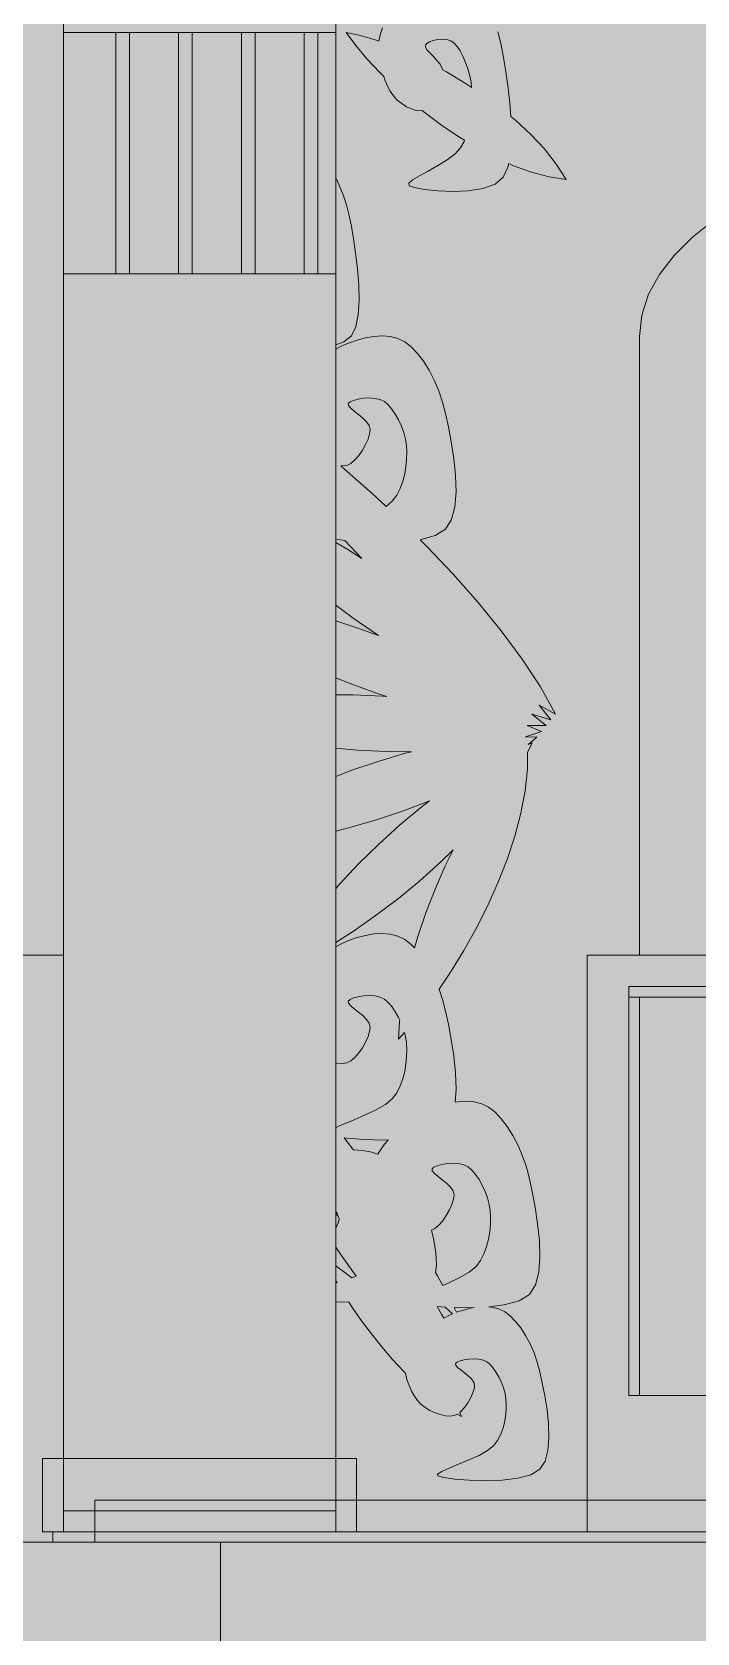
# Model space of a CAD drawing. Header units: millimetres. Extents: x -2412 to 16214, y -1176 to 12021.
# Drawn here: x 10244 to 11214, y 3486 to 5818 of the extents above; entities that cross this region are included whole.
import ezdxf

# ---------------------------------------------------------------- set-up
doc = ezdxf.new("R2010")
doc.units = ezdxf.units.MM
for name, color, linetype, lineweight, true_color in [('00_WHITE_BACKGROUND', 7, 'Continuous', 18, 0xffffff), ('01_STRUCTURE', 7, 'Continuous', 18, 0x000000), ('02_CORNICES', 7, 'Continuous', 18, 0x000000), ('03_FRAMES_DOORS', 7, 'Continuous', 18, 0x000000), ('06_ORNAMENT', 7, 'Continuous', 18, 0x000000), ('07_RAILINGS', 7, 'Continuous', 18, 0x000000)]:
    doc.layers.add(name, color=color, linetype=linetype, lineweight=lineweight, true_color=true_color)

msp = doc.modelspace()

# ---------------------------------------------------------------- linework, layer by layer
at = {"layer": '00_WHITE_BACKGROUND', "lineweight": 18, "true_color": 0xffffff}
msp.add_solid([(-2412.2137, -1175.5725), (16213.7405, -1175.5725), (-2412.2137, 12015.2672), (16213.7405, 12015.2672)], dxfattribs=at)
at = {"layer": '01_STRUCTURE', "color": 7, "lineweight": 18, "true_color": 0x000000}
for points in [[(10290.0763, 5465.6489), (10290.0763, 5816.7939), (10290.0763, 5969.4656), (10290.0763, 6564.8855)], [(13190.8397, 6244.2748), (10931.2977, 6244.2748), (10931.2977, 6155.6183), (10931.2977, 6015.2672), (10891.771, 6015.2672), (10687.0229, 6015.2672), (10687.0229, 5969.4656), (10687.0229, 5816.7939), (10687.0229, 5605.2519)], [(10290.0763, 5465.6489), (10366.4122, 5465.6489), (10386.2595, 5465.6489), (10458.0153, 5465.6489), (10477.8626, 5465.6489), (10549.6183, 5465.6489), (10569.4656, 5465.6489), (10641.2214, 5465.6489), (10661.0687, 5465.6489), (10687.0229, 5465.6489), (10687.0229, 5362.1832), (10687.0229, 5355.8168)], [(10290.0763, 4473.2824), (10290.0763, 5465.6489)], [(10183.2061, 5358.7786), (10183.2061, 4473.2824), (10290.0763, 4473.2824)], [(10687.0229, 4485.5878), (10687.0229, 4316.4733), (10687.0229, 4223.4809), (10687.0229, 4222.0763), (10687.0229, 4209.0229), (10687.0229, 4187.8321), (10687.0229, 4164.9008), (10687.0229, 4152.5344), (10687.0229, 4122.8855), (10687.0229, 4100.229), (10687.0229, 4099.2061), (10687.0229, 4096.6718), (10687.0229, 4076.7328)], [(10687.0229, 3740.458), (10290.0763, 3740.458), (10290.0763, 4473.2824)], [(10687.0229, 3664.1221), (10335.8779, 3664.1221), (10290.0763, 3664.1221)], [(10519.084, 2061.0687), (10519.084, 2305.3435), (10519.084, 2641.2214), (10519.084, 2961.8321), (10519.084, 3267.1756), (10519.084, 3282.4427), (10519.084, 3297.7099), (10519.084, 3389.313), (10519.084, 3618.3206)]]:
    msp.add_lwpolyline(points, dxfattribs=at)
at = {"layer": '02_CORNICES', "color": 7, "lineweight": 18, "true_color": 0x000000}
for points in [[(10290.0763, 3740.458), (10259.542, 3740.458), (10259.542, 3633.5878), (10274.8092, 3633.5878)], [(10717.5573, 3679.3893), (10717.5573, 3740.458), (10687.0229, 3740.458)], [(10717.5573, 3679.3893), (10687.0229, 3679.3893), (10335.8779, 3679.3893), (10335.8779, 3664.1221), (10335.8779, 3633.5878)], [(13404.5802, 3679.3893), (13068.7023, 3679.3893), (11053.4351, 3679.3893), (10717.5573, 3679.3893)], [(10717.5573, 3633.5878), (10717.5573, 3679.3893)], [(10335.8779, 3633.5878), (10290.0763, 3633.5878), (10274.8092, 3633.5878)], [(10274.8092, 3633.5878), (10274.8092, 3618.3206), (10335.8779, 3618.3206)], [(10687.0229, 3633.5878), (10335.8779, 3633.5878)], [(10335.8779, 3633.5878), (10335.8779, 3618.3206)], [(10335.8779, 3618.3206), (10519.084, 3618.3206), (13938.9313, 3618.3206), (13938.9313, 3633.5878)], [(13068.7023, 3633.5878), (11053.4351, 3633.5878)]]:
    msp.add_lwpolyline(points, dxfattribs=at)
at = {"layer": '03_FRAMES_DOORS', "color": 7, "lineweight": 18, "true_color": 0x000000}
for points in [[(11941.4198, 5782.9924), (11901.542, 5775.8015), (11854.5038, 5766.6412), (11805.542, 5756.3664), (11755.1298, 5744.9924), (11703.7252, 5732.5038), (11651.8015, 5718.8702), (11599.8321, 5704.1069), (11548.2901, 5688.1985), (11497.6336, 5671.145), (11448.3359, 5652.9313), (11400.855, 5633.5573), (11355.6794, 5613.0076), (11313.2672, 5591.2672), (11274.0916, 5568.3511), (11238.6107, 5544.229), (11207.313, 5518.916), (11180.6412, 5492.3969), (11159.0992, 5464.6565), (11143.1145, 5435.6794), (11133.1908, 5405.4809), (11129.771, 5374.0458), (11129.771, 4473.2824), (11236.6412, 4473.2824)], [(11129.771, 4412.2137), (11129.771, 3832.0611)]]:
    msp.add_lwpolyline(points, dxfattribs=at)
at = {"layer": '06_ORNAMENT', "color": 7, "lineweight": 18, "true_color": 0x000000}
for points in [[(10755.4809, 5823.8015), (10751.7557, 5813.7405), (10749.9847, 5804.2901), (10745.8626, 5805.771), (10723.0992, 5812.4122), (10702.2901, 5816.7939), (10716.2137, 5798.0305), (10732.5954, 5778.5649), (10751.1603, 5758.7176), (10756.9924, 5753.0382), (10758.5802, 5748.2595), (10762.4122, 5739.0382), (10766.4122, 5731.2977), (10771.084, 5724.6718), (10776.8397, 5718.626), (10783.374, 5713.3435), (10790.3511, 5708.9618), (10797.4046, 5705.6641), (10804.2443, 5703.6031), (10810.5038, 5702.9313), (10813.084, 5703.3588), (10817.3282, 5699.8931), (10841.9542, 5681.5725), (10867.4351, 5664.4122), (10874.855, 5659.9389), (10874.1679, 5658.1985), (10869.0076, 5648.855), (10860.9771, 5640.0611), (10849.374, 5631.3893), (10835.8015, 5623.0534), (10821.8321, 5615.2672), (10809.0687, 5608.2443), (10799.0992, 5602.1985), (10793.5115, 5597.3435), (10793.8931, 5593.8931), (10801.8321, 5591.084), (10816.5191, 5588.3511), (10835.8931, 5586.3053), (10857.9084, 5585.4962), (10880.4885, 5586.5038), (10901.6336, 5589.8779), (10919.2519, 5596.229), (10931.2977, 5606.1069), (10938.1985, 5620.8092), (10939.2366, 5626.0763), (10946.229, 5622.9466), (10972.3817, 5613.5115), (10998.0305, 5606.7786), (11022.9008, 5603.0534), (11008.5802, 5625.4656), (10991.2977, 5647.3435), (10971.4656, 5668.5649), (10949.4809, 5688.9771), (10942.3664, 5694.8092), (10940.8244, 5714.4733), (10937.8626, 5739.7863), (10934.5191, 5763.1603), (10931.2977, 5783.2061), (10927.8015, 5800.9466), (10923.3435, 5818.1221)], [(10687.0229, 5362.1832), (10698.8702, 5366.3817), (10709.9237, 5375.2672), (10716.2443, 5388.5038), (10719.8015, 5406.0916), (10721.0687, 5426.8244), (10720.5191, 5449.4656), (10718.6565, 5472.7939), (10715.9389, 5495.5878), (10712.8702, 5516.6107), (10709.9237, 5534.6565), (10706.7176, 5550.626), (10702.626, 5566.0916), (10697.7863, 5580.7786), (10692.2901, 5594.4275), (10687.0229, 5605.2519), (10687.0229, 5465.6489)], [(10687.0229, 3968.3359), (10706.3969, 3967.9847), (10711.5725, 3959.9237), (10724.7786, 3940.8397), (10739.0076, 3921.7252), (10754.0611, 3902.8702), (10769.8168, 3884.5496), (10786.1069, 3867.0382), (10788.7328, 3864.4733), (10790.855, 3855.4198), (10793.9084, 3846.5649), (10797.6183, 3838.3053), (10801.771, 3830.916), (10806.1069, 3824.7328), (10811.1603, 3819.4351), (10817.4046, 3814.5954), (10824.4885, 3810.3664), (10832.0305, 3806.8702), (10839.6794, 3804.229), (10847.084, 3802.5802), (10853.8779, 3802.0458), (10859.6947, 3802.7481), (10864.2443, 3804.8397), (10870.229, 3801.5267), (10867.8168, 3807.4962), (10870.1679, 3809.3893), (10875.1298, 3814.9466), (10879.6641, 3821.374), (10883.5573, 3828.229), (10886.626, 3835.0382), (10888.6565, 3841.3588), (10889.4656, 3846.7176), (10888.2443, 3851.4656), (10884.8397, 3856.1985), (10880.0305, 3860.8092), (10874.5802, 3865.1908), (10869.2519, 3869.2519), (10864.8092, 3872.8855), (10862.0305, 3875.9847), (10861.6794, 3878.4733), (10864, 3880.5649), (10868.3511, 3882.458), (10874.1985, 3884), (10881.0382, 3885.0382), (10888.2901, 3885.4046), (10895.4504, 3884.9466), (10901.9695, 3883.4962), (10907.3282, 3880.916), (10911.9695, 3876.9924), (10916.5954, 3871.771), (10921.0687, 3865.5267), (10925.1908, 3858.4733), (10928.8244, 3850.8702), (10931.8015, 3842.9618), (10933.9542, 3834.9771), (10935.1145, 3827.1756), (10935.4962, 3819.1603), (10935.3435, 3810.5344), (10934.5496, 3801.5267), (10933.0076, 3792.3664), (10930.6107, 3783.2824), (10927.2519, 3774.5038), (10922.8397, 3766.2595), (10917.2519, 3758.7786), (10908.5496, 3751.7405), (10895.9847, 3744.8092), (10881.2672, 3738.1374), (10866.1527, 3731.9084), (10852.3206, 3726.2901), (10841.5267, 3721.4504), (10835.4656, 3717.5725), (10835.8779, 3714.8092), (10844.4885, 3712.5496), (10860.3969, 3710.3817), (10881.374, 3708.7328), (10905.2214, 3708.0916), (10929.6947, 3708.8855), (10952.5954, 3711.6031), (10971.6794, 3716.6718), (10984.7328, 3724.5802), (10992.2137, 3736.3511), (10996.4122, 3751.9847), (10997.9084, 3770.4122), (10997.2672, 3790.5344), (10995.0534, 3811.2672), (10991.8473, 3831.5267), (10988.2137, 3850.2137), (10984.7328, 3866.2595), (10980.9466, 3880.458), (10976.1069, 3894.1985), (10970.3817, 3907.2519), (10963.8931, 3919.3893), (10956.7786, 3930.3817), (10949.1908, 3940), (10941.2672, 3948.0153), (10933.1298, 3954.1985), (10924.4275, 3958.3969), (10914.8702, 3960.7634), (10910.1374, 3961.1145), (10932.3817, 3963.8321), (10954.3969, 3969.8473), (10969.4656, 3979.2366), (10978.0916, 3993.2061), (10982.9313, 4011.7863), (10984.6565, 4033.6641), (10983.9237, 4057.5573), (10981.374, 4082.1832), (10977.6794, 4106.229), (10973.4962, 4128.4275), (10969.4656, 4147.4809), (10965.084, 4164.3359), (10959.5115, 4180.6565), (10952.9008, 4196.1527), (10945.4198, 4210.5649), (10937.2214, 4223.6183), (10928.458, 4235.0534), (10919.313, 4244.5649), (10909.9237, 4251.9084), (10899.8779, 4256.9008), (10888.855, 4259.7099), (10877.1145, 4260.6107), (10864.9771, 4259.8779), (10861.0534, 4259.2214), (10862.5191, 4277.9389), (10861.7863, 4301.8321), (10859.2366, 4326.458), (10855.542, 4350.5038), (10851.3588, 4372.7023), (10847.3282, 4391.7557), (10842.9466, 4408.6107), (10837.8168, 4423.6794), (10855.3588, 4449.771), (10873.9542, 4480.0763), (10891.6947, 4511.8931), (10908.2901, 4544.8092), (10923.4198, 4578.458), (10936.7786, 4612.4427), (10948.0611, 4646.3969), (10956.9771, 4679.9084), (10963.2214, 4712.6107), (10966.458, 4744.1221), (10966.4275, 4768.3359), (10973.2824, 4782.4427), (10967.6641, 4780.2595), (10980.1527, 4790.8397), (10963.6183, 4791.374), (10987.0229, 4799.2366), (10966.3511, 4807.8931), (10993.8931, 4807.6336), (10972.7328, 4824.2595), (11000.7634, 4816.0305), (10983.4351, 4837.4962), (11007.6336, 4824.4275), (10985.3893, 4863.9084), (10958.7023, 4904.4885), (10928.2137, 4945.6947), (10894.5344, 4987.084), (10858.2901, 5028.2137), (10820.0916, 5068.6412), (10810.3206, 5078.3511), (10832.2595, 5084.3511), (10847.3282, 5093.7405), (10855.9542, 5107.7099), (10860.7939, 5126.2901), (10862.5191, 5148.1679), (10861.7863, 5172.0611), (10859.2366, 5196.687), (10855.542, 5220.7328), (10851.3588, 5242.9313), (10847.3282, 5261.9847), (10842.9466, 5278.8397), (10837.374, 5295.1603), (10830.7634, 5310.6565), (10823.2824, 5325.0687), (10815.084, 5338.1221), (10806.3206, 5349.5573), (10797.1756, 5359.0687), (10787.7863, 5366.4122), (10777.7405, 5371.4046), (10766.7176, 5374.2137), (10754.9771, 5375.1145), (10742.8397, 5374.3817), (10730.5954, 5372.3053), (10718.5496, 5369.1298), (10706.9771, 5365.145), (10696.1832, 5360.6107), (10687.0229, 5355.8168), (10687.0229, 5192.0763), (10687.0229, 5186.7023), (10687.0229, 5092.3053), (10687.0229, 5092.2748), (10687.0229, 5079.2519)], [(10687.0229, 5079.2519), (10700.4885, 5077.3588), (10725.0992, 5051.084), (10704.5649, 5064.0458), (10687.0229, 5074.3664)], [(10687.0229, 5079.2519), (10687.0229, 5074.3664)], [(10687.0229, 5074.3664), (10687.0229, 4982.9466)], [(10687.0229, 4982.9466), (10712.5649, 4964.1832), (10749.2824, 4938.9771), (10719.5267, 4949.6489), (10687.0229, 4960.0458)], [(10687.0229, 4982.9466), (10687.0229, 4960.0458)], [(10687.0229, 4960.0458), (10687.0229, 4877.2366)], [(10687.0229, 4877.2366), (10702.6412, 4870.8702), (10746.5191, 4854.7634), (10761.6794, 4849.8473), (10755.1756, 4850.3969), (10712.5191, 4852.2595), (10687.0229, 4852.3817)], [(10687.0229, 4877.2366), (10687.0229, 4852.3817)], [(10687.0229, 4852.3817), (10687.0229, 4774.9313)], [(10687.0229, 4774.9313), (10718.6412, 4772.0611), (10760.8092, 4769.8931), (10797.542, 4769.5267), (10790.2443, 4767.7405), (10750.1832, 4755.9847), (10710.5954, 4742.5191), (10687.0229, 4733.4504)], [(10687.0229, 4774.9313), (10687.0229, 4733.4504)], [(10687.0229, 4733.4504), (10687.0229, 4653.9542)], [(10687.0229, 4653.9542), (10705.5115, 4658.5344), (10745.1908, 4669.9389), (10784.4427, 4682.9313), (10822.7023, 4697.4351), (10823.5725, 4697.8015), (10810.9924, 4688.3053), (10779.5267, 4662.1527), (10749.1756, 4634.626), (10720.2595, 4606.2137), (10693.0992, 4577.3588), (10687.0229, 4570.3664)], [(10687.0229, 4653.9542), (10687.0229, 4570.3664)], [(10687.0229, 4570.3664), (10687.0229, 4491.6031)], [(10687.0229, 3968.3359), (10687.0229, 3740.458), (10687.0229, 3679.3893), (10687.0229, 3664.1221), (10687.0229, 3633.5878), (10717.5573, 3633.5878), (11053.4351, 3633.5878), (11053.4351, 3679.3893), (11053.4351, 4473.2824), (11129.771, 4473.2824)], [(10687.0229, 4316.4733), (10688.5038, 4316.1374), (10696.3359, 4315.4962), (10703.0534, 4316.3359), (10709.1145, 4319.2214), (10715.1298, 4324.229), (10720.8702, 4330.8244), (10726.0916, 4338.458), (10730.5954, 4346.5954), (10734.1374, 4354.687), (10736.4733, 4362.1832), (10737.4046, 4368.5496), (10736, 4374.1985), (10732.0763, 4379.8168), (10726.5191, 4385.2824), (10720.229, 4390.4885), (10714.0763, 4395.2977), (10708.9618, 4399.6183), (10705.7557, 4403.313), (10705.3435, 4406.2595), (10708.0153, 4408.7481), (10713.0382, 4410.9924), (10719.8015, 4412.8244), (10727.6794, 4414.0611), (10736.0458, 4414.4885), (10744.3053, 4413.9389), (10751.8321, 4412.229), (10758.0153, 4409.1603), (10763.374, 4404.4885), (10768.7176, 4398.3053), (10773.8626, 4390.8855), (10778.626, 4382.5038), (10780.3359, 4378.8092), (10780.0305, 4376.458), (10778.626, 4351.145), (10787.2061, 4360.4275), (10788.7328, 4354.6107), (10790.0763, 4345.3435), (10790.5191, 4335.8321), (10790.3511, 4325.5878), (10789.4198, 4314.8855), (10787.6489, 4304), (10784.8702, 4293.2214), (10781.0076, 4282.7939), (10775.9084, 4273.0076), (10769.4656, 4264.1221), (10759.4198, 4255.771), (10744.916, 4247.5267), (10727.9542, 4239.6183), (10710.5038, 4232.2137), (10694.5496, 4225.542), (10687.8168, 4222.4427), (10687.0229, 4223.4809)], [(11527.8321, 4412.2137), (11343.5115, 4412.2137), (11312.9771, 4412.2137), (11236.6412, 4412.2137), (11129.771, 4412.2137), (11114.5038, 4412.2137)], [(10687.0229, 4100.229), (10689.6031, 4096.6565), (10687.0229, 4099.2061)], [(10687.0229, 4048.1374), (10687.0229, 4076.7328), (10688.5038, 4078.9466), (10691.1603, 4084.4733), (10692.2137, 4089.1603), (10690.6107, 4093.313), (10687.0229, 4096.6718)], [(10687.0229, 4048.1374), (10694, 4037.7099), (10711.771, 4012.6718), (10716.8244, 4005.9389), (10710.4122, 4003.5725), (10700.5038, 4011.3588), (10687.0229, 4020.9313)], [(10687.0229, 4048.1374), (10687.0229, 4020.9313)], [(10687.0229, 4020.9313), (10687.0229, 4000.1527)], [(10687.0229, 4000.1527), (10688.7328, 3996.9466), (10689.0382, 3996.4427), (10687.0229, 3995.8321)], [(10687.0229, 4000.1527), (10687.0229, 3995.8321)], [(10687.0229, 3995.8321), (10687.0229, 3968.3359)]]:
    msp.add_lwpolyline(points, dxfattribs=at)
for points in [[(10817.7099, 5798.4733), (10819.8473, 5801.084), (10823.8626, 5803.4656), (10829.2672, 5805.3893), (10835.5725, 5806.6718), (10842.2748, 5807.1298), (10848.8855, 5806.5649), (10854.9008, 5804.7634), (10859.8473, 5801.5267), (10864.1374, 5796.6107), (10868.4122, 5790.1069), (10872.5191, 5782.2901), (10876.3359, 5773.4656), (10879.6947, 5763.9695), (10882.4275, 5754.0763), (10884.4122, 5744.1069), (10885.2061, 5737.0382), (10874.8244, 5743.8931), (10848.3817, 5759.6031), (10842.6107, 5762.7023), (10842.229, 5764.7176), (10839.0992, 5770.6412), (10834.6565, 5776.3969), (10829.6183, 5781.8626), (10824.7023, 5786.9466), (10820.5954, 5791.4809), (10818.0305, 5795.374)], [(10694.458, 5185.8779), (10696.3359, 5185.7252), (10703.0534, 5186.5649), (10709.1145, 5189.4504), (10715.1298, 5194.458), (10720.8702, 5201.0534), (10726.0916, 5208.687), (10730.5954, 5216.8244), (10734.1374, 5224.916), (10736.4733, 5232.4122), (10737.4046, 5238.7786), (10736, 5244.4275), (10732.0763, 5250.0458), (10726.5191, 5255.5115), (10720.229, 5260.7176), (10714.0763, 5265.5267), (10708.9618, 5269.8473), (10705.7557, 5273.542), (10705.3435, 5276.4885), (10708.0153, 5278.9771), (10713.0382, 5281.2214), (10719.8015, 5283.0534), (10727.6794, 5284.2901), (10736.0458, 5284.7176), (10744.3053, 5284.1679), (10751.8321, 5282.458), (10758.0153, 5279.3893), (10763.374, 5274.7176), (10768.7176, 5268.5344), (10773.8626, 5261.1145), (10778.626, 5252.7328), (10782.8244, 5243.7099), (10786.2443, 5234.3206), (10788.7328, 5224.8397), (10790.0763, 5215.5725), (10790.5191, 5206.0611), (10790.3511, 5195.8168), (10789.4198, 5185.1145), (10787.6489, 5174.229), (10784.8702, 5163.4504), (10781.0076, 5153.0229), (10775.9084, 5143.2366), (10769.4656, 5134.3511), (10760.3969, 5126.8092), (10740.3664, 5145.5878), (10700.0611, 5181.2061)], [(10687.0229, 4491.6031), (10714.5954, 4509.3893), (10746.5038, 4531.7863), (10778.3359, 4555.9542), (10809.6183, 4581.6489), (10839.8473, 4608.5954), (10858.229, 4626.4885), (10846.8092, 4603.4504), (10831.8168, 4569.2672), (10818.5038, 4534.8397), (10806.9313, 4500.626), (10802.0305, 4483.7863), (10797.1756, 4488.8397), (10787.7863, 4496.1832), (10777.7405, 4501.1756), (10766.7176, 4503.9847), (10754.9771, 4504.8855), (10742.8397, 4504.1527), (10730.5954, 4502.0763), (10718.5496, 4498.9008), (10706.9771, 4494.916), (10696.1832, 4490.3817), (10687.0229, 4485.5878)], [(10699.4504, 4207.2672), (10703.8626, 4206.6565), (10728.0763, 4204.7023), (10755.5878, 4203.9237), (10763.4351, 4204.1985), (10756.4885, 4196), (10749.6947, 4186.0458), (10748.4427, 4183.4809), (10737.9389, 4186.8855), (10725.4198, 4188.9466), (10712.9771, 4189.5725), (10712, 4190.9008)], [(10826.8244, 4072.8397), (10831.2519, 4074.9466), (10837.2672, 4079.9542), (10843.0076, 4086.5496), (10848.229, 4094.1832), (10852.7328, 4102.3206), (10856.2748, 4110.4122), (10858.6107, 4117.9084), (10859.542, 4124.2748), (10858.1374, 4129.9237), (10854.2137, 4135.542), (10848.6565, 4141.0076), (10842.3664, 4146.2137), (10836.2137, 4151.0229), (10831.0992, 4155.3435), (10827.8931, 4159.0382), (10827.4809, 4161.9847), (10830.1527, 4164.4733), (10835.1756, 4166.7176), (10841.9389, 4168.5496), (10849.8168, 4169.7863), (10858.1832, 4170.2137), (10866.4427, 4169.6641), (10873.9695, 4167.9542), (10880.1527, 4164.8855), (10885.5115, 4160.2137), (10890.855, 4154.0305), (10896, 4146.6107), (10900.7634, 4138.229), (10904.9618, 4129.2061), (10908.3817, 4119.8168), (10910.8702, 4110.3359), (10912.2137, 4101.0687), (10912.6565, 4091.5573), (10912.4885, 4081.313), (10911.5573, 4070.6107), (10909.7863, 4059.7252), (10907.0076, 4048.9466), (10903.145, 4038.5191), (10898.0458, 4028.7328), (10891.6031, 4019.8473), (10881.5573, 4011.4962), (10867.0534, 4003.2519), (10850.0916, 3995.3435), (10843.0534, 3992.3511), (10835.4198, 4006.3817), (10832.6412, 4011.0534), (10834.0153, 4022.3969), (10833.1756, 4040), (10830.2901, 4058.1374)], [(10834.8244, 3961.6641), (10846.6412, 3960.7176), (10857.374, 3950.7939), (10853.7405, 3949.313), (10844.5649, 3944.6412), (10841.3435, 3950.6565)], [(10859.9084, 3960.1527), (10877.7252, 3959.6489), (10888.8244, 3960.0305), (10883.5725, 3959.1603), (10873.1298, 3956.4885), (10863.2977, 3953.1908)]]:
    msp.add_lwpolyline(points, close=True, dxfattribs=at)
at = {"layer": '07_RAILINGS', "color": 7, "lineweight": 18, "true_color": 0x000000}
for points in [[(10290.0763, 5816.7939), (10366.4122, 5816.7939)], [(10366.4122, 5816.7939), (10386.2595, 5816.7939)], [(10366.4122, 5465.6489), (10366.4122, 5816.7939)], [(10386.2595, 5816.7939), (10458.0153, 5816.7939)], [(10386.2595, 5816.7939), (10386.2595, 5465.6489)], [(10458.0153, 5816.7939), (10477.8626, 5816.7939)], [(10458.0153, 5465.6489), (10458.0153, 5816.7939)], [(10477.8626, 5816.7939), (10549.6183, 5816.7939)], [(10477.8626, 5816.7939), (10477.8626, 5465.6489)], [(10549.6183, 5816.7939), (10569.4656, 5816.7939)], [(10549.6183, 5465.6489), (10549.6183, 5816.7939)], [(10569.4656, 5816.7939), (10641.2214, 5816.7939)], [(10569.4656, 5816.7939), (10569.4656, 5465.6489)], [(10641.2214, 5816.7939), (10661.0687, 5816.7939)], [(10641.2214, 5465.6489), (10641.2214, 5816.7939)], [(10661.0687, 5816.7939), (10687.0229, 5816.7939)], [(10661.0687, 5816.7939), (10661.0687, 5465.6489)], [(11312.9771, 4427.4809), (11114.5038, 4427.4809), (11114.5038, 4412.2137), (11114.5038, 3832.0611), (11129.771, 3832.0611), (11236.6412, 3832.0611), (11312.9771, 3832.0611)], [(10290.0763, 3633.5878), (10290.0763, 3664.1221), (10290.0763, 3740.458)], [(10274.8092, 3618.3206), (8687.0229, 3618.3206)]]:
    msp.add_lwpolyline(points, dxfattribs=at)

doc.saveas('drawing.dxf')
